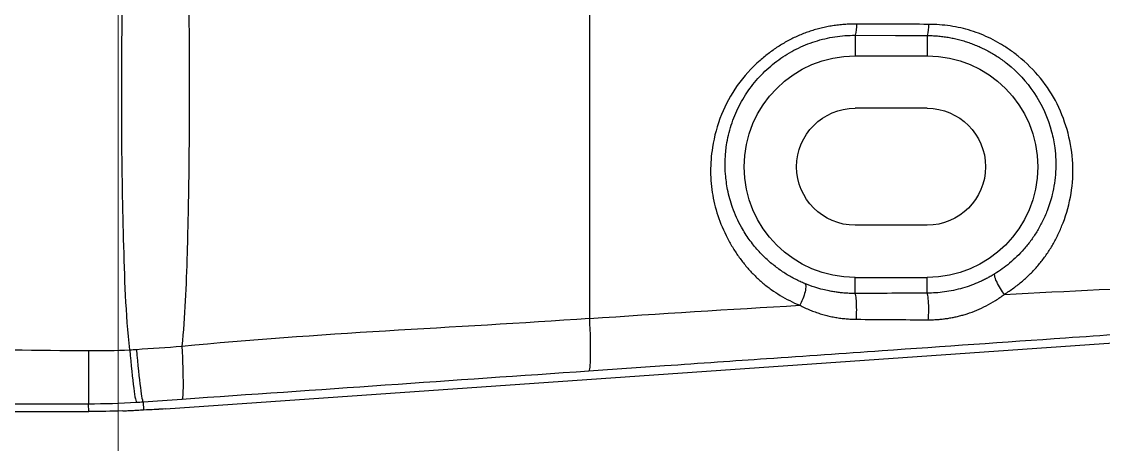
# Model space of a CAD drawing. Header units: millimetres. Extents: x 174875 to 182855, y -330615 to -324972.
# Drawn here: x 179382.53 to 179430.87, y -326688.63 to -326669.73 of the extents above; entities that cross this region are included whole.
import ezdxf

# ---------------------------------------------------------------- set-up
doc = ezdxf.new("R2010")
doc.units = ezdxf.units.MM
doc.header["$LTSCALE"] = 20
doc.linetypes.add('SLD-实线', pattern=[0])
doc.layers.get('0').update_dxf_attribs({"lineweight": 15})
doc.layers.add('粗实线', color=7, linetype='SLD-实线', lineweight=25)

# ---------------------------------------------------------------- blocks, each defined once
blk = doc.blocks.new('20250328.085552')
at = {"layer": '粗实线'}
for p, q in [((10.247, 68.32), (24.071, 68.32)), ((24.071, 68.32), (24.059, 67.983)), ((26.505, 67.896), (26.517, 68.24)), ((27.199, 68.214), (27.209, 68.216)), ((27.51, 68.2), (96.166, 63.401)), ((58.32, 63.04), (58.32, 62.329)), ((61.536, 63.027), (61.536, 62.329)), ((58.32, 62.329), (61.536, 62.329)), ((61.536, 59.989), (58.32, 59.989)), ((61.536, 54.763), (58.32, 54.763)), ((58.32, 51.499), (58.32, 52.422)), ((58.32, 52.422), (61.536, 52.422)), ((61.536, 51.51), (61.536, 52.422))]:
    blk.add_line(p, q, dxfattribs=at)
at = {"layer": '粗实线', "flags": 128}
blk.add_lwpolyline([(58.32, 51.499), (60.121, 51.505), (61.536, 51.51)], dxfattribs=at)
at = {"layer": '粗实线'}
for centre, radius, start, end in [((58.32, 57.376), 4.953, 90, 270), ((61.536, 57.376), 4.953, 270, 90), ((58.32, 57.376), 2.613, 90, 270), ((61.536, 57.376), 2.613, 270, 90), ((56.929, 51.084), 1.451, 356.6929, 16.6092), ((60.15, 51.095), 1.447, 356.683, 16.6639)]:
    blk.add_arc(centre, radius, start, end, dxfattribs=at)
for centre, major_axis, ratio, start_param, end_param in [((24.071, 33.24), (1.224, 35.058), 0.999848, 6.274674, 6.318076), ((25.593, 68.327), (1.608, -0.112), 0.017413, 5.325685, 6.232043), ((27.51, 68.195), (0.301, -0.021), 0.017413, 1.572014, 3.09045)]:
    blk.add_ellipse(centre, major_axis=major_axis, ratio=ratio, start_param=start_param, end_param=end_param, dxfattribs=at)
for points, knots in [([(25.593, 68.287), (25.628, 68.285), (25.702, 68.282), (25.819, 68.277), (25.946, 68.271), (26.112, 68.262), (26.283, 68.253), (26.427, 68.245), (26.494, 68.241), (26.517, 68.24)], [0, 0, 0, 0, 0.107562, 0.226676, 0.357341, 0.499555, 0.750848, 0.917701, 1, 1, 1, 1]), ([(24.059, 65.59), (24.059, 66.276), (24.059, 66.898), (24.059, 67.748), (24.059, 67.969), (24.059, 67.983)], [0, 0, 0, 0, 0.5, 0.5, 1, 1, 1, 1]), ([(25.908, 65.559), (25.967, 66.236), (26.029, 66.85), (26.137, 67.687), (26.183, 67.904), (26.215, 67.916)], [0, 0, 0, 0, 0.5, 0.5, 1, 1, 1, 1]), ([(26.201, 65.541), (26.263, 66.217), (26.327, 66.831), (26.434, 67.668), (26.478, 67.884), (26.505, 67.896)], [0, 0, 0, 0, 0.5, 0.5, 1, 1, 1, 1]), ([(28.238, 65.397), (28.269, 66.075), (28.287, 66.693), (28.288, 67.538), (28.27, 67.759), (28.24, 67.775)], [0, 0, 0, 0, 0.5, 0.5, 1, 1, 1, 1]), ([(46.449, 64.152), (46.476, 64.813), (46.49, 65.43), (46.479, 66.276), (46.453, 66.497), (46.415, 66.513)], [0, 0, 0, 0, 0.5, 0.5, 1, 1, 1, 1]), ([(98.853, 62.88), (98.302, 62.918), (97.039, 63.005), (94.902, 63.153), (92.282, 63.334), (89.178, 63.549), (84.535, 63.87), (78.968, 64.256), (72.96, 64.673), (66.632, 65.113), (60.54, 65.536), (55.353, 65.895), (52.112, 66.119), (49.462, 66.303), (47.545, 66.435), (46.416, 66.513)], [0, 0, 0, 0, 0.031551, 0.072321, 0.12231, 0.181519, 0.249949, 0.387977, 0.49992, 0.593568, 0.749936, 0.848343, 0.89029, 0.935366, 1, 1, 1, 1]), ([(25.909, 65.559), (25.732, 63.963), (25.677, 62.309), (25.588, 58.918), (25.553, 57.181), (25.535, 51.841), (25.598, 48.198), (25.66, 44.488)], [0, 0, 0, 0, 0.25, 0.25, 0.5, 0.5, 1, 1, 1, 1]), ([(28.504, 47.018), (28.527, 48.673), (28.548, 50.312), (28.569, 53.532), (28.569, 55.111), (28.545, 57.423), (28.534, 58.188), (28.513, 59.341), (28.505, 59.725), (28.488, 60.487), (28.479, 60.866), (28.427, 62.713), (28.367, 64.066), (28.238, 65.397)], [0, 0, 0, 0, 0.25, 0.25, 0.5, 0.5, 0.625, 0.625, 0.6875, 0.6875, 0.75, 0.75, 1, 1, 1, 1]), ([(46.447, 49.863), (46.447, 51.108), (46.447, 52.34), (46.448, 54.774), (46.448, 55.976), (46.448, 59.537), (46.449, 61.856), (46.449, 64.152)], [0, 0, 0, 0, 0.25, 0.25, 0.5, 0.5, 1, 1, 1, 1]), ([(55.846, 63.568), (55.922, 63.606), (56.073, 63.681), (56.303, 63.78), (56.533, 63.869), (56.762, 63.946), (56.992, 64.012), (57.222, 64.068), (57.452, 64.113), (57.682, 64.148), (57.913, 64.173), (58.144, 64.189), (58.298, 64.192), (58.375, 64.193)], [0, 0, 0, 0, 0.098604, 0.195297, 0.290153, 0.383273, 0.474787, 0.564848, 0.65363, 0.741326, 0.828141, 0.914291, 1, 1, 1, 1]), ([(58.376, 64.195), (58.382, 64.114), (58.388, 64.005), (58.392, 63.743), (58.39, 63.591), (58.377, 63.324), (58.366, 63.212), (58.343, 63.073), (58.33, 63.045), (58.32, 63.04)], [0, 0, 0, 0, 0.25, 0.25, 0.5, 0.5, 0.75, 0.75, 1, 1, 1, 1]), ([(61.592, 64.218), (61.599, 64.141), (61.606, 64.033), (61.612, 63.766), (61.611, 63.608), (61.597, 63.326), (61.586, 63.208), (61.56, 63.061), (61.547, 63.031), (61.536, 63.027)], [0, 0, 0, 0, 0.25, 0.25, 0.5, 0.5, 0.75, 0.75, 1, 1, 1, 1]), ([(61.591, 64.216), (61.655, 64.216), (61.783, 64.216), (61.976, 64.206), (62.169, 64.19), (62.362, 64.167), (62.555, 64.137), (62.748, 64.1), (62.942, 64.056), (63.136, 64.004), (63.412, 63.92), (63.766, 63.79), (64.189, 63.593), (64.601, 63.359), (64.862, 63.174), (64.994, 63.08)], [0, 0, 0, 0, 0.052082, 0.104133, 0.156285, 0.208669, 0.261408, 0.314625, 0.368434, 0.42294, 0.478242, 0.604859, 0.733646, 0.865241, 1, 1, 1, 1]), ([(58.378, 51), (58.287, 51.001), (58.107, 51.002), (57.84, 51.017), (57.575, 51.041), (57.315, 51.076), (57.059, 51.121), (56.806, 51.176), (56.557, 51.241), (56.312, 51.316), (56.071, 51.402), (55.834, 51.497), (55.601, 51.603), (55.371, 51.719), (55.145, 51.844), (54.923, 51.98), (54.705, 52.126), (54.491, 52.282), (54.281, 52.448), (53.756, 52.895), (53.007, 53.715), (52.28, 55.052), (51.93, 56.375), (51.832, 57.593), (51.927, 58.663), (52.205, 59.705), (52.573, 60.518), (52.928, 61.122), (53.208, 61.529), (53.513, 61.906), (53.841, 62.256), (54.194, 62.576), (54.57, 62.868), (54.971, 63.131), (55.394, 63.368), (55.694, 63.501), (55.844, 63.567)], [0, 0, 0, 0, 0.014476, 0.028754, 0.042857, 0.056808, 0.070634, 0.084359, 0.098009, 0.11161, 0.125191, 0.138776, 0.152394, 0.16607, 0.179832, 0.193704, 0.207711, 0.22188, 0.236232, 0.25079, 0.332992, 0.414555, 0.500133, 0.562364, 0.623883, 0.6862, 0.750763, 0.780252, 0.808968, 0.837038, 0.8646, 0.891798, 0.918782, 0.945707, 0.972728, 1, 1, 1, 1]), ([(56.069, 62.598), (56.092, 62.611), (56.109, 62.646), (56.117, 62.768), (56.108, 62.857), (56.06, 63.063), (56.022, 63.18), (55.936, 63.394), (55.888, 63.49), (55.844, 63.568)], [0, 0, 0, 0, 0.25, 0.25, 0.5, 0.5, 0.75, 0.75, 1, 1, 1, 1]), ([(58.32, 63.04), (58.26, 63.04), (58.138, 63.039), (57.953, 63.031), (57.762, 63.017), (57.565, 62.996), (57.364, 62.967), (57.133, 62.925), (56.848, 62.861), (56.482, 62.758), (56.216, 62.655), (56.069, 62.597)], [0, 0, 0, 0, 0.0757363, 0.1544168, 0.2361044, 0.3208559, 0.4087228, 0.4997523, 0.6244846, 0.7911964, 1, 1, 1, 1]), ([(61.536, 63.027), (61.011, 63.029), (59.939, 63.034), (58.867, 63.038), (58.32, 63.04)], [0, 0, 0, 0, 0.489402, 1, 1, 1, 1]), ([(64.564, 62.164), (64.509, 62.197), (64.399, 62.264), (64.231, 62.357), (64.06, 62.444), (63.825, 62.553), (63.516, 62.678), (63.126, 62.806), (62.722, 62.906), (62.319, 62.976), (61.923, 63.018), (61.664, 63.024), (61.536, 63.027)], [0, 0, 0, 0, 0.061067, 0.1221447, 0.1832332, 0.2443325, 0.3693404, 0.4996904, 0.6311256, 0.7579285, 0.8806761, 1, 1, 1, 1]), ([(64.993, 63.078), (65.064, 63.032), (65.206, 62.941), (65.411, 62.796), (65.609, 62.645), (65.799, 62.488), (65.983, 62.325), (66.159, 62.156), (66.327, 61.98), (66.489, 61.799), (66.643, 61.612), (66.79, 61.418), (66.93, 61.218), (67.062, 61.012), (67.187, 60.799), (67.305, 60.581), (67.416, 60.356), (67.519, 60.124), (67.754, 59.543), (68.02, 58.585), (68.096, 57.225), (67.878, 55.867), (67.402, 54.565), (66.644, 53.387), (65.858, 52.614), (65.219, 52.136), (64.81, 51.872), (64.387, 51.644), (63.953, 51.45), (63.505, 51.291), (63.045, 51.167), (62.573, 51.078), (62.088, 51.023), (61.76, 51.015), (61.594, 51.011)], [0, 0, 0, 0, 0.014654, 0.029205, 0.043674, 0.058083, 0.072455, 0.086812, 0.101176, 0.11557, 0.130017, 0.144538, 0.159156, 0.173891, 0.188764, 0.203796, 0.219007, 0.234414, 0.250036, 0.333679, 0.415843, 0.499674, 0.584575, 0.666655, 0.749549, 0.778533, 0.806847, 0.834644, 0.862089, 0.889351, 0.916602, 0.944016, 0.971761, 1, 1, 1, 1]), ([(64.993, 63.08), (64.94, 63.009), (64.878, 62.92), (64.754, 62.72), (64.694, 62.61), (64.601, 62.413), (64.57, 62.328), (64.545, 62.21), (64.55, 62.178), (64.564, 62.164)], [0, 0, 0, 0, 0.25, 0.25, 0.5, 0.5, 0.75, 0.75, 1, 1, 1, 1]), ([(64.993, 63.079), (70.645, 62.793), (76.298, 62.531), (87.598, 61.952), (93.245, 61.633), (98.887, 61.227)], [0, 0, 0, 0, 0.5, 0.5, 1, 1, 1, 1]), ([(56.069, 62.598), (56.001, 62.568), (55.862, 62.509), (55.656, 62.408), (55.446, 62.295), (55.234, 62.17), (55.021, 62.03), (54.808, 61.877), (54.595, 61.709), (54.384, 61.525), (54.177, 61.326), (53.974, 61.11), (53.777, 60.877), (53.588, 60.627), (53.408, 60.361), (53.133, 59.899), (52.839, 59.251), (52.617, 58.447), (52.522, 57.753), (52.506, 57.186), (52.532, 56.753), (52.58, 56.36), (52.657, 55.96), (52.78, 55.516), (52.938, 55.083), (53.129, 54.665), (53.354, 54.263), (53.609, 53.88), (53.894, 53.52), (54.206, 53.183), (54.544, 52.872), (54.904, 52.589), (55.286, 52.336), (55.686, 52.114), (56.102, 51.925), (56.53, 51.769), (56.969, 51.647), (57.416, 51.561), (57.867, 51.507), (58.169, 51.502), (58.32, 51.499)], [0, 0, 0, 0, 0.0138, 0.0282, 0.043204, 0.058819, 0.075048, 0.091896, 0.109367, 0.127465, 0.146193, 0.165555, 0.185554, 0.206193, 0.227475, 0.249404, 0.313395, 0.36858, 0.414895, 0.452287, 0.480712, 0.500143, 0.529674, 0.5589, 0.587837, 0.616504, 0.644917, 0.673095, 0.701055, 0.728818, 0.756402, 0.783828, 0.811115, 0.838284, 0.865356, 0.892352, 0.919293, 0.9462, 0.973095, 1, 1, 1, 1]), ([(61.536, 51.51), (61.614, 51.511), (61.771, 51.513), (62.006, 51.529), (62.241, 51.554), (62.476, 51.589), (62.711, 51.633), (62.945, 51.688), (63.177, 51.752), (63.407, 51.826), (63.635, 51.911), (63.86, 52.005), (64.082, 52.109), (64.3, 52.222), (64.514, 52.346), (64.723, 52.479), (64.927, 52.621), (65.526, 53.079), (66.436, 54.071), (67.043, 55.43), (67.279, 56.647), (67.312, 57.591), (67.172, 58.537), (66.941, 59.278), (66.697, 59.831), (66.448, 60.281), (66.171, 60.691), (65.873, 61.061), (65.559, 61.392), (65.235, 61.685), (64.905, 61.943), (64.676, 62.092), (64.564, 62.164)], [0, 0, 0, 0, 0.014903, 0.029897, 0.044984, 0.060165, 0.075444, 0.090822, 0.106302, 0.121886, 0.137577, 0.153375, 0.169283, 0.185303, 0.201436, 0.217686, 0.234052, 0.250538, 0.367043, 0.499987, 0.550608, 0.625253, 0.696806, 0.749938, 0.786687, 0.821823, 0.855366, 0.887336, 0.917758, 0.946656, 0.974059, 1, 1, 1, 1])]:
    blk.add_open_spline(points, degree=3, knots=knots, dxfattribs=at)
for points in [[(24.059, 67.983), (19.537, 67.983), (15.015, 67.987), (10.492, 67.987)], [(26.215, 67.916), (25.498, 67.96), (24.78, 67.983), (24.059, 67.983)], [(26.505, 67.896), (26.408, 67.903), (26.311, 67.91), (26.215, 67.916)], [(28.24, 67.775), (27.646, 67.816), (27.083, 67.856), (26.505, 67.896)], [(46.416, 66.513), (40.359, 66.931), (34.293, 67.356), (28.24, 67.775)], [(10.492, 65.394), (15.015, 65.394), (19.537, 65.59), (24.059, 65.59)], [(24.059, 65.59), (24.676, 65.59), (25.293, 65.601), (25.908, 65.559)], [(25.908, 65.559), (26.006, 65.552), (26.104, 65.548), (26.201, 65.541)], [(26.201, 65.541), (26.881, 65.487), (27.543, 65.454), (28.238, 65.397)], [(28.238, 65.397), (34.304, 64.797), (40.374, 64.572), (46.449, 64.145)], [(46.449, 64.159), (49.579, 63.942), (52.712, 63.748), (55.845, 63.568)], [(58.375, 64.193), (59.448, 64.204), (60.52, 64.211), (61.591, 64.216)], [(61.594, 51.011), (60.522, 51.007), (59.45, 51.004), (58.378, 51)]]:
    blk.add_open_spline(points, degree=3, dxfattribs=at)

msp = doc.modelspace()

# ---------------------------------------------------------------- linework, layer by layer
msp.add_lwpolyline([(179336.842, -326453.005), (179386.842, -326453.005), (179386.842, -327203.005), (179336.842, -327203.005)], close=True)

# ---------------------------------------------------------------- block references
at = {"xscale": -1, "rotation": 180}
msp.add_blockref('20250328.085552', (179361.454, -326618.845), dxfattribs=at)

doc.saveas('drawing.dxf')
